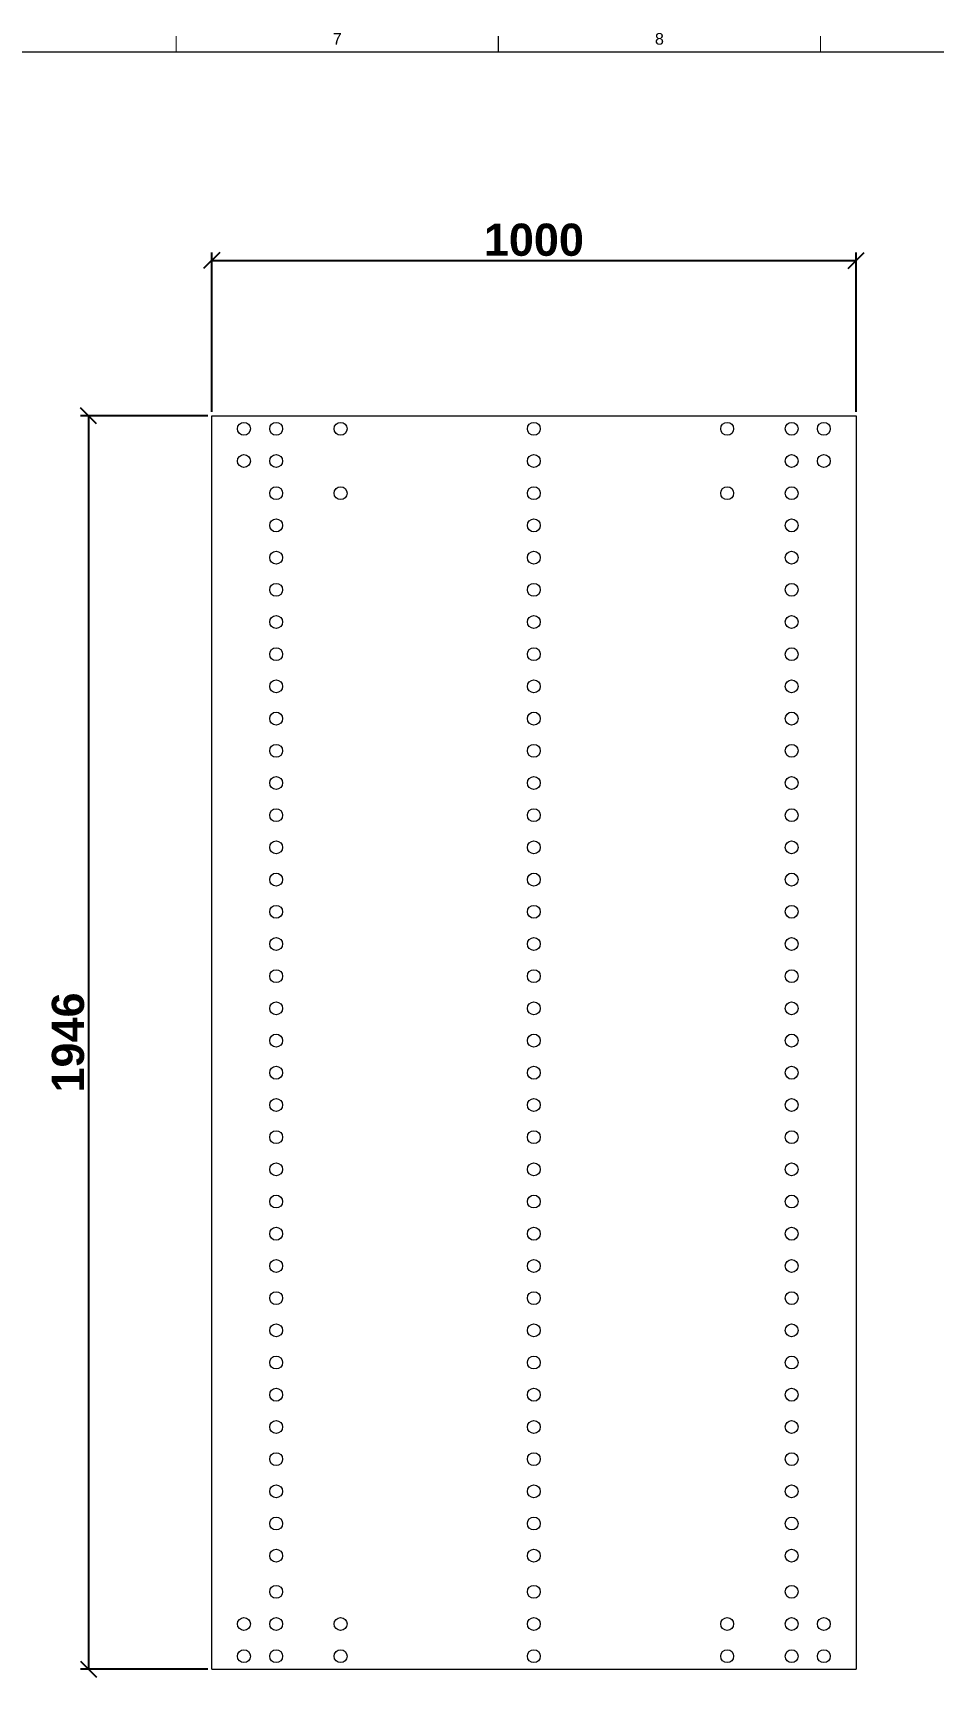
# Paper-space layout 'A737' of a CAD drawing. Header units: centimetres, sheet in millimetres. Extents: x 15 to 581, y 8 to 413.
# Drawn here: x 301.2 to 440.9, y 157.7 to 413.1 of the extents above; entities that cross this region are included whole.
import ezdxf
from ezdxf.enums import TextEntityAlignment as Align

# ---------------------------------------------------------------- set-up
doc = ezdxf.new("R2010")
doc.units = ezdxf.units.CM
for name, color, linetype, lineweight in [('A-ANNO-DIMS', 1, 'Continuous', 18), ('A-ELEV-MBE', 8, 'Continuous', 9), ('G-ANNO-TEXT', 3, 'Continuous', 18), ('G-ANNO-TTLB', 3, 'Continuous', 18)]:
    doc.layers.add(name, color=color, linetype=linetype, lineweight=lineweight)
doc.styles.add('ARIAL', font='arial.ttf')
doc.styles.add('ARIAL-BOLD', font='arialbd.ttf')
doc.dimstyles.new('ISO-25', dxfattribs={"dimtxt": 5, "dimasz": 2.5, "dimexe": 1.25, "dimexo": 0.625, "dimtad": 1, "dimlfac": 10, "dimtxsty": 'ARIAL-BOLD', "dimblk": 'OBLIQUE', "dimcen": 2.5, "dimclrt": 256, "dimadec": 0, "dimazin": 0, "dimtfac": 1, "dimtmove": 0, "dimatfit": 3, "dimfxl": 1, "dimarcsym": 0})

# ---------------------------------------------------------------- blocks, each defined once
blk = doc.blocks.new('_Oblique')
at = {"color": 0, "linetype": 'ByBlock', "lineweight": -2}
blk.add_line((-0.5, -0.5), (0.5, 0.5), dxfattribs=at)
blk = doc.blocks.new('*D69')
at = {"layer": 'A-ANNO-DIMS', "color": 0, "lineweight": -2, "transparency": 16777216}
for p, q in [((328.28, 353.59), (308.55, 353.59)), ((309.8, 353.59), (309.8, 158.99)), ((328.28, 158.99), (308.55, 158.99))]:
    blk.add_line(p, q, dxfattribs=at)
at = {"layer": 'Defpoints', "color": 0, "transparency": 16777216}
for p in [(328.9, 353.59), (309.8, 158.99), (328.9, 158.99)]:
    blk.add_point(p, dxfattribs=at)
at = {"layer": 'A-ANNO-DIMS', "color": 0, "lineweight": -2, "transparency": 16777216, "xscale": 2.5, "yscale": 2.5, "zscale": 2.5}
for p, rotation in [((309.8, 353.59), 90), ((309.8, 158.99), 270)]:
    blk.add_blockref('_Oblique', p, dxfattribs=dict(at, rotation=rotation))
at = {"layer": 'A-ANNO-DIMS', "transparency": 16777216, "insert": (306.63, 256.29), "char_height": 5, "attachment_point": 5, "rotation": 90, "style": 'ARIAL-BOLD'}
blk.add_mtext('1946', dxfattribs=at)
blk = doc.blocks.new('*D70')
at = {"layer": 'A-ANNO-DIMS', "color": 0, "lineweight": -2, "transparency": 16777216}
for p, q in [((328.9, 354.22), (328.9, 378.99)), ((428.9, 354.22), (428.9, 378.99)), ((328.9, 377.74), (428.9, 377.74))]:
    blk.add_line(p, q, dxfattribs=at)
at = {"layer": 'Defpoints', "color": 0, "transparency": 16777216}
for p in [(428.9, 377.74), (328.9, 353.59), (428.9, 353.59)]:
    blk.add_point(p, dxfattribs=at)
at = {"layer": 'A-ANNO-DIMS', "color": 0, "lineweight": -2, "transparency": 16777216, "xscale": 2.5, "yscale": 2.5, "zscale": 2.5, "rotation": 180}
blk.add_blockref('_Oblique', (328.9, 377.74), dxfattribs=at)
at = {"layer": 'A-ANNO-DIMS', "color": 0, "lineweight": -2, "transparency": 16777216, "xscale": 2.5, "yscale": 2.5, "zscale": 2.5}
blk.add_blockref('_Oblique', (428.9, 377.74), dxfattribs=at)
at = {"layer": 'A-ANNO-DIMS', "transparency": 16777216, "insert": (378.9, 380.92), "char_height": 5, "attachment_point": 5, "style": 'ARIAL-BOLD'}
blk.add_mtext('1000', dxfattribs=at)

psp = doc.layouts.new('A737')

# ---------------------------------------------------------------- linework, layer by layer
at = {"layer": 'A-ELEV-MBE'}
for p, q in [((328.9014, 158.9906), (328.9014, 353.5906)), ((328.9014, 353.5906), (428.9014, 353.5906)), ((428.4896, 353.5906), (428.511, 353.5906)), ((428.9014, 353.5906), (428.9014, 158.9906)), ((428.9014, 350.2829), (428.9014, 350.2823)), ((328.9014, 158.9906), (428.9014, 158.9906))]:
    psp.add_line(p, q, dxfattribs=at)
for centre in [(333.9014, 351.5906), (338.9014, 351.5906), (348.9014, 351.5906), (378.9014, 351.5906), (408.9014, 351.5906), (418.9014, 351.5906), (423.9014, 351.5906), (333.9014, 346.5906), (338.9014, 346.5906), (378.9014, 346.5906), (418.9014, 346.5906), (423.9014, 346.5906), (338.9014, 341.5906), (348.9014, 341.5906), (378.9014, 341.5906), (408.9014, 341.5906), (418.9014, 341.5906), (338.9014, 336.5906), (378.9014, 336.5906), (418.9014, 336.5906), (338.9014, 331.5906), (378.9014, 331.5906), (418.9014, 331.5906), (338.9014, 326.5906), (378.9014, 326.5906), (418.9014, 326.5906), (338.9014, 321.5906), (378.9014, 321.5906), (418.9014, 321.5906), (338.9014, 316.5906), (378.9014, 316.5906), (418.9014, 316.5906), (338.9014, 311.5906), (378.9014, 311.5906), (418.9014, 311.5906), (338.9014, 306.5906), (378.9014, 306.5906), (418.9014, 306.5906), (338.9014, 301.5906), (378.9014, 301.5906), (418.9014, 301.5906), (338.9014, 296.5906), (378.9014, 296.5906), (418.9014, 296.5906), (338.9014, 291.5906), (378.9014, 291.5906), (418.9014, 291.5906), (338.9014, 286.5906), (378.9014, 286.5906), (418.9014, 286.5906), (338.9014, 281.5906), (378.9014, 281.5906), (418.9014, 281.5906), (338.9014, 276.5906), (378.9014, 276.5906), (418.9014, 276.5906), (338.9014, 271.5906), (378.9014, 271.5906), (418.9014, 271.5906), (338.9014, 266.5906), (378.9014, 266.5906), (418.9014, 266.5906), (338.9014, 261.5906), (378.9014, 261.5906), (418.9014, 261.5906), (338.9014, 256.5906), (378.9014, 256.5906), (418.9014, 256.5906), (338.9014, 251.5906), (378.9014, 251.5906), (418.9014, 251.5906), (338.9014, 246.5906), (378.9014, 246.5906), (418.9014, 246.5906), (338.9014, 241.5906), (378.9014, 241.5906), (418.9014, 241.5906), (338.9014, 236.5906), (378.9014, 236.5906), (418.9014, 236.5906), (338.9014, 231.5906), (378.9014, 231.5906), (418.9014, 231.5906), (338.9014, 226.5906), (378.9014, 226.5906), (418.9014, 226.5906), (338.9014, 221.5906), (378.9014, 221.5906), (418.9014, 221.5906), (338.9014, 216.5906), (378.9014, 216.5906), (418.9014, 216.5906), (338.9014, 211.5906), (378.9014, 211.5906), (418.9014, 211.5906), (338.9014, 206.5906), (378.9014, 206.5906), (418.9014, 206.5906), (338.9014, 201.5906), (378.9014, 201.5906), (418.9014, 201.5906), (338.9014, 196.5906), (378.9014, 196.5906), (418.9014, 196.5906), (338.9014, 191.5906), (378.9014, 191.5906), (418.9014, 191.5906), (338.9014, 186.5906), (378.9014, 186.5906), (418.9014, 186.5906), (338.9014, 181.5906), (378.9014, 181.5906), (418.9014, 181.5906), (338.9014, 176.5906), (378.9014, 176.5906), (418.9014, 176.5906), (338.9014, 170.9906), (378.9014, 170.9906), (418.9014, 170.9906), (333.9014, 165.9906), (338.9014, 165.9906), (348.9014, 165.9906), (378.9014, 165.9906), (408.9014, 165.9906), (418.9014, 165.9906), (423.9014, 165.9906), (333.9014, 160.9906), (338.9014, 160.9906), (348.9014, 160.9906), (378.9014, 160.9906), (408.9014, 160.9906), (418.9014, 160.9906), (423.9014, 160.9906)]:
    psp.add_circle(centre, 1, dxfattribs=at)
at = {"layer": 'G-ANNO-TTLB'}
psp.add_line((574.7963, 410.0773), (17.3823, 410.0773), dxfattribs=at)
at = {"layer": 'G-ANNO-TTLB', "const_width": 0.18, "flags": 128}
for points in [[(323.3823, 412.5773), (323.3823, 410.0773)], [(373.3823, 412.5773), (373.3823, 410.0773)], [(423.3823, 412.5773), (423.3823, 410.0773)]]:
    psp.add_lwpolyline(points, dxfattribs=at)

# ---------------------------------------------------------------- texts
at = {"layer": 'G-ANNO-TEXT', "style": 'ARIAL'}
for s, p in [('7', (348.3823, 412.1477)), ('8', (398.3823, 412.1477))]:
    psp.add_text(s, height=1.8, dxfattribs=at).set_placement(p, align=Align.MIDDLE_CENTER)

# ---------------------------------------------------------------- dimensions: what is measured, and where the dimension line sits
at = {"layer": 'A-ANNO-DIMS'}
dim = psp.add_linear_dim(base=(428.9014, 377.7392), p1=(328.9014, 353.5906), p2=(428.9014, 353.5906), dimstyle='ISO-25', dxfattribs=at)
dim.commit()
dim.dimension.update_dxf_attribs({"geometry": '*D70', "text_midpoint": (378.9014, 380.917)})
dim = psp.add_linear_dim(base=(309.8046, 158.9906), p1=(328.9014, 353.5906), p2=(328.9014, 158.9906), angle=90, dimstyle='ISO-25', dxfattribs=at)
dim.commit()
dim.dimension.update_dxf_attribs({"geometry": '*D69', "text_midpoint": (306.6251, 256.2906)})

doc.saveas('drawing.dxf')
